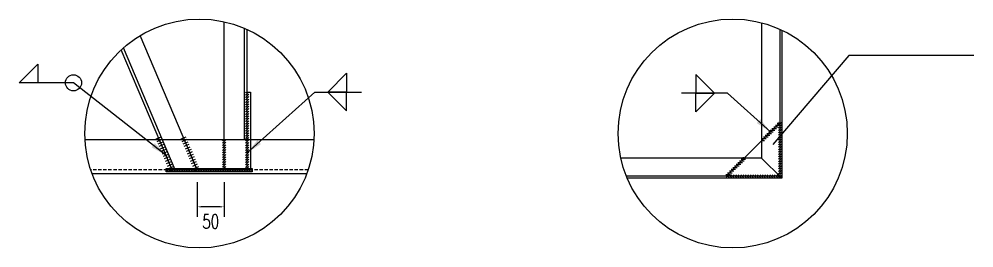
# Model space of a CAD drawing. Header units: millimetres. Extents: x -1546798 to -962116, y 1297493 to 1531173.
# Drawn here: x -1304781 to -1301226, y 1351810 to 1352664 of the extents above; entities that cross this region are included whole.
import ezdxf

# ---------------------------------------------------------------- set-up
doc = ezdxf.new("R2010")
doc.units = ezdxf.units.MM
doc.header["$LTSCALE"] = 10
doc.linetypes.add('HIDDEN', pattern=[0.375, 0.25, -0.125])
doc.layers.get('0').update_dxf_attribs({"linetype": 'CONTINUOUS'})
doc.layers.get('DEFPOINTS').update_dxf_attribs({"linetype": 'CONTINUOUS'})
doc.styles.add('STANDARD_T3', font='simplex.shx', dxfattribs={"width": 0.7, "bigfont": 'gbcbig.shx'})
doc.styles.add('标注', font='txt2.shx', dxfattribs={"width": 0.75, "bigfont": 'hhztxt.shx'})
doc.dimstyles.new('0.5-40', dxfattribs={"dimscale": 40, "dimtxt": 2.5, "dimasz": 1.5, "dimexe": 2, "dimexo": 1, "dimgap": 0.2, "dimtad": 1, "dimdec": 1, "dimlfac": 0.5, "dimdsep": 46, "dimtxsty": '标注', "dimcen": 1, "dimclrd": 256, "dimclre": 256, "dimclrt": 256, "dimadec": 0, "dimazin": 2, "dimtfac": 1, "dimtdec": 1, "dimtofl": 0, "dimtmove": 2, "dimatfit": 3, "dimfxl": 3, "dimfxlon": 1, "dimtolj": 1, "dimtzin": 0, "dimarcsym": 0})
doc.dimstyles.new('W&&15', dxfattribs={"dimtxt": 52.5, "dimasz": 15, "dimexe": 37.5, "dimexo": 45, "dimgap": 15, "dimtad": 1, "dimdec": 0, "dimzin": 0, "dimdsep": 46, "dimtxsty": 'STANDARD_T3', "dimcen": 0.09, "dimclrd": 1, "dimclre": 1, "dimclrt": 7, "dimazin": 2, "dimtfac": 1, "dimtdec": 0, "dimtix": 1, "dimtmove": 2, "dimatfit": 3, "dimfxl": 100, "dimtolj": 1, "dimtzin": 0, "dimarcsym": 0})
pattern_1 = [(360, (-1314494.6137, 1355011.942), (2e-08, 6.35), [])]

# ---------------------------------------------------------------- blocks, each defined once
blk = doc.blocks.new('*D178')
at = {"color": 1, "lineweight": -2, "transparency": 16777216}
for p, q in [((-1304117.3, 1352056.2), (-1304117.3, 1351926.2)), ((-1304017.3, 1352056.2), (-1304017.3, 1351926.2)), ((-1304032.3, 1351963.7), (-1304102.3, 1351963.7))]:
    blk.add_line(p, q, dxfattribs=at)
at = {"color": 1, "transparency": 16777216}
for points in [[(-1304102.3, 1351966.2), (-1304102.3, 1351961.2), (-1304117.3, 1351963.7)], [(-1304032.3, 1351966.2), (-1304032.3, 1351961.2), (-1304017.3, 1351963.7)]]:
    blk.add_solid(points, dxfattribs=at)
at = {"layer": 'DEFPOINTS', "color": 0, "transparency": 16777216}
for p in [(-1304117.3, 1352101.2), (-1304017.3, 1352101.2), (-1304117.3, 1351963.7)]:
    blk.add_point(p, dxfattribs=at)
at = {"color": 7, "transparency": 16777216, "insert": (-1304067.3, 1351908.8), "char_height": 52.5, "attachment_point": 5, "style": 'STANDARD_T3'}
blk.add_mtext('\\A1;50', dxfattribs=at)

msp = doc.modelspace()

# ---------------------------------------------------------------- hatches: boundary and pattern name
at = {"ltscale": 0.5}
h = msp.add_hatch(dxfattribs=at)
h.set_pattern_fill('LINE', color=256, scale=2, angle=45, style=0)
h.set_pattern_definition([(45, (-1707741.071, 1217571.402), (-4.49012806, 4.49012806), [])])
h.paths.add_polyline_path([(-1303937.6, 1352391.2), (-1303931.3, 1352391.2), (-1303931.4, 1352101.6), (-1303937.8, 1352101.7)])
h.paths.add_polyline_path([(-1303931.3, 1352391.2), (-1303925.3, 1352391.2), (-1303925.3, 1352101.2), (-1303931.4, 1352101.6)])
h = msp.add_hatch(dxfattribs=at)
h.set_pattern_fill('LINE', color=256, scale=2, style=0)
h.set_pattern_definition(pattern_1)
h.paths.add_polyline_path([(-1301947.8, 1352277.6), (-1301943.4, 1352273.2), (-1302011.4, 1352205.2), (-1302015.9, 1352209.7)])
h.paths.add_polyline_path([(-1301951.9, 1352281.6), (-1301947.8, 1352277.6), (-1302015.9, 1352209.7), (-1302020, 1352213.5)])
h = msp.add_hatch(dxfattribs=at)
h.set_pattern_fill('LINE', color=256, scale=2, angle=45, style=0)
h.set_pattern_definition([(45, (-1312753.183, 1345525.942), (-4.490128, 4.4901282), [])])
h.paths.add_polyline_path([(-1301947.5, 1352077.7), (-1301941.5, 1352077.7), (-1301941.5, 1352277.7), (-1301947.9, 1352277.7)])
h.paths.add_polyline_path([(-1301947.9, 1352277.7), (-1301953.5, 1352277.8), (-1301953.5, 1352077.7), (-1301947.5, 1352077.7)])
h = msp.add_hatch(dxfattribs=at)
h.set_pattern_fill('LINE', color=256, scale=2, angle=45, style=0)
h.set_pattern_definition([(45, (-1314922.946, 1345576.2), (-4.490128, 4.490128), [])])
h.paths.add_polyline_path([(-1304017.3, 1352101.2), (-1304023.3, 1352101.2), (-1304023.3, 1352213.2), (-1304017.3, 1352213.2)])
h.paths.add_polyline_path([(-1304017.3, 1352213.2), (-1304011.3, 1352213.2), (-1304011.3, 1352101.2), (-1304017.3, 1352101.2)])
h = msp.add_hatch(dxfattribs=at)
h.set_pattern_fill('LINE', color=256, scale=2, style=0)
h.set_pattern_definition(pattern_1)
h.paths.add_polyline_path([(-1302147.8, 1352077.6), (-1302143.4, 1352073.2), (-1302075.4, 1352141.2), (-1302079.9, 1352145.7)])
h.paths.add_polyline_path([(-1302151.9, 1352081.6), (-1302147.8, 1352077.6), (-1302079.9, 1352145.7), (-1302083.8, 1352149.7)])
h = msp.add_hatch(dxfattribs=at)
h.set_pattern_fill('LINE', color=256, scale=2, angle=-45, style=0)
h.set_pattern_definition([(315, (-1310653.426, 1362906.407), (4.490128, 4.490128), [])])
h.paths.add_polyline_path([(-1303913.3, 1352100.8), (-1303913.4, 1352094.8), (-1304232.9, 1352094.8), (-1304232.9, 1352101.2)])
h.paths.add_polyline_path([(-1304232.9, 1352101.2), (-1304233.1, 1352106.7), (-1303913.3, 1352106.8), (-1303913.3, 1352100.8)])
h = msp.add_hatch(dxfattribs=at)
h.set_pattern_fill('LINE', color=256, scale=2, angle=-45, style=0)
h.set_pattern_definition([(315, (-1308699.6996, 1362882.935), (4.490128, 4.490128), [])])
h.paths.add_polyline_path([(-1302148, 1352077.3), (-1302147.9, 1352071.3), (-1301947.9, 1352071.3), (-1301947.9, 1352077.7)])
h.paths.add_polyline_path([(-1301947.9, 1352077.7), (-1301947.8, 1352083.3), (-1302147.9, 1352083.3), (-1302147.9, 1352077.3)])

# ---------------------------------------------------------------- linework, layer by layer
at = {"color": 6}
for p, q in [((-1304017.3, 1352101.2), (-1304017.3, 1352653.7)), ((-1303941.3, 1352212.6), (-1303941.3, 1352629.3)), ((-1303931.3, 1352213.2), (-1303931.3, 1352624.9)), ((-1304117.3, 1352101.2), (-1304329.9, 1352602.3)), ((-1304210.7, 1352101.2), (-1304400.6, 1352548.8)), ((-1304199.3, 1352101.2), (-1304392.3, 1352556.3))]:
    msp.add_line(p, q, dxfattribs=at)
for p, q in [((-1303931.3, 1352101.2), (-1303931.3, 1352391.2)), ((-1303931.3, 1352391.2), (-1303919.3, 1352391.2)), ((-1303919.3, 1352391.2), (-1303919.3, 1352101.2)), ((-1303919.3, 1352101.2), (-1303931.3, 1352101.2))]:
    msp.add_line(p, q)
at = {"color": 1}
for p, q in [((-1304270.7, 1352216.9), (-1304252.3, 1352224.8)), ((-1304177.3, 1352216.9), (-1304158.9, 1352224.8)), ((-1303683.3, 1352213.2), (-1304535.3, 1352213.2)), ((-1304266.8, 1352207.7), (-1304248.4, 1352215.5)), ((-1304262.9, 1352198.5), (-1304244.5, 1352206.3)), ((-1304259, 1352189.3), (-1304240.6, 1352197.1)), ((-1304255.1, 1352180.1), (-1304236.7, 1352187.9)), ((-1304173.4, 1352207.7), (-1304155, 1352215.5)), ((-1304169.5, 1352198.5), (-1304151, 1352206.3)), ((-1304165.6, 1352189.3), (-1304147.1, 1352197.1)), ((-1304161.6, 1352180.1), (-1304143.2, 1352187.9)), ((-1304251.2, 1352170.9), (-1304232.7, 1352178.7)), ((-1304247.3, 1352161.7), (-1304228.8, 1352169.5)), ((-1304243.4, 1352152.5), (-1304224.9, 1352160.3)), ((-1304239.4, 1352143.3), (-1304221, 1352151.1)), ((-1304157.7, 1352170.9), (-1304139.3, 1352178.7)), ((-1304153.8, 1352161.7), (-1304135.4, 1352169.5)), ((-1304149.9, 1352152.5), (-1304131.5, 1352160.3)), ((-1304146, 1352143.3), (-1304127.6, 1352151.1)), ((-1304235.5, 1352134.1), (-1304217.1, 1352141.9)), ((-1304231.6, 1352124.9), (-1304213.2, 1352132.7)), ((-1304227.7, 1352115.7), (-1304209.3, 1352123.5)), ((-1304223.8, 1352106.5), (-1304205.4, 1352114.3)), ((-1304142.1, 1352134.1), (-1304123.7, 1352141.9)), ((-1304138.2, 1352124.9), (-1304119.8, 1352132.7)), ((-1304134.3, 1352115.7), (-1304115.9, 1352123.5)), ((-1304130.4, 1352106.5), (-1304112, 1352114.3)), ((-1303709.8, 1352087.2), (-1304508.7, 1352087.2)), ((-1304219.9, 1352097.3), (-1304201.5, 1352105.1)), ((-1304126.5, 1352097.3), (-1304108.1, 1352105.1))]:
    msp.add_line(p, q, dxfattribs=at)
at = {"color": 1, "linetype": 'Continuous'}
msp.add_line((-1301940.9, 1352070.7), (-1302015.9, 1352145.7), dxfattribs=at)
at = {"color": 1, "linetype": 'HIDDEN', "ltscale": 5}
msp.add_line((-1303704.8, 1352101.2), (-1304513.7, 1352101.2), dxfattribs=at)
at = {"color": 1, "linetype": 'Continuous', "flags": 128}
for points in [[(-1302015.9, 1352649.9), (-1302015.9, 1352145.7), (-1302540.4, 1352145.7)], [(-1301947.9, 1352625.9), (-1301947.9, 1352077.7), (-1302519.4, 1352077.7)], [(-1301940.9, 1352622.7), (-1301940.9, 1352070.7), (-1302516.6, 1352070.7)]]:
    msp.add_lwpolyline(points, dxfattribs=at)
at = {"ltscale": 0.5}
msp.add_lwpolyline([(-1301225.7, 1352527.6), (-1301691.6, 1352527.6), (-1301974.4, 1352195.7)], dxfattribs=at)
at = {"linetype": 'ByBlock'}
for points in [[(-1304710.7, 1352496.2), (-1304710.7, 1352426.2), (-1304780.7, 1352426.2), (-1304710.7, 1352496.2)], [(-1303561.6, 1352461.6), (-1303561.6, 1352391.6), (-1303631.6, 1352391.6), (-1303561.6, 1352461.6)], [(-1302261.5, 1352457.6), (-1302261.5, 1352387.6), (-1302191.5, 1352387.6), (-1302261.5, 1352457.6)], [(-1303561.6, 1352321.6), (-1303561.6, 1352391.6), (-1303631.6, 1352391.6), (-1303561.6, 1352321.6)], [(-1302261.5, 1352317.6), (-1302261.5, 1352387.6), (-1302191.5, 1352387.6), (-1302261.5, 1352317.6)]]:
    msp.add_lwpolyline(points, dxfattribs=at)
at = {"color": 2, "linetype": 'Continuous', "flags": 128}
msp.add_lwpolyline([(-1301947.9, 1352077.7), (-1302147.9, 1352077.7), (-1301947.9, 1352277.7)], close=True, dxfattribs=at)
for points in [[(-1304232.9, 1352101.2), (-1304233.1, 1352106.7), (-1303913.3, 1352106.8), (-1303913.3, 1352100.8)], [(-1303913.3, 1352100.8), (-1303913.4, 1352094.8), (-1304232.9, 1352094.8), (-1304232.9, 1352101.2)]]:
    msp.add_lwpolyline(points, close=True)
for centre in [(-1304109.3, 1352237.1), (-1302123.7, 1352237.1)]:
    msp.add_circle(centre, 426.7)
at = {"color": 0}
msp.add_circle((-1304578.3, 1352426.2), 30, dxfattribs=at)

# ---------------------------------------------------------------- dimensions: what is measured, and where the dimension line sits
at = {"color": 7}
dim = msp.add_linear_dim(base=(-1304117.3, 1351963.7), p1=(-1304017.3, 1352101.2), p2=(-1304117.3, 1352101.2), angle=180, text='50', dimstyle='W&&15', dxfattribs=at)
dim.commit()
dim.dimension.update_dxf_attribs({"geometry": '*D178', "text_midpoint": (-1304067.3, 1351908.8), "dimtype": 160})

# ---------------------------------------------------------------- leaders
at = {"color": 0}
for points in [[(-1304234.1, 1352156.4), (-1304578.3, 1352426.2), (-1304763.1, 1352426.2)], [(-1303931.3, 1352164.9), (-1303679.8, 1352391.6), (-1303505.6, 1352391.6)], [(-1301982.7, 1352242.9), (-1302143.4, 1352387.6), (-1302314.2, 1352387.6)]]:
    msp.add_leader(points, dimstyle='0.5-40', dxfattribs=at)

doc.saveas('drawing.dxf')
